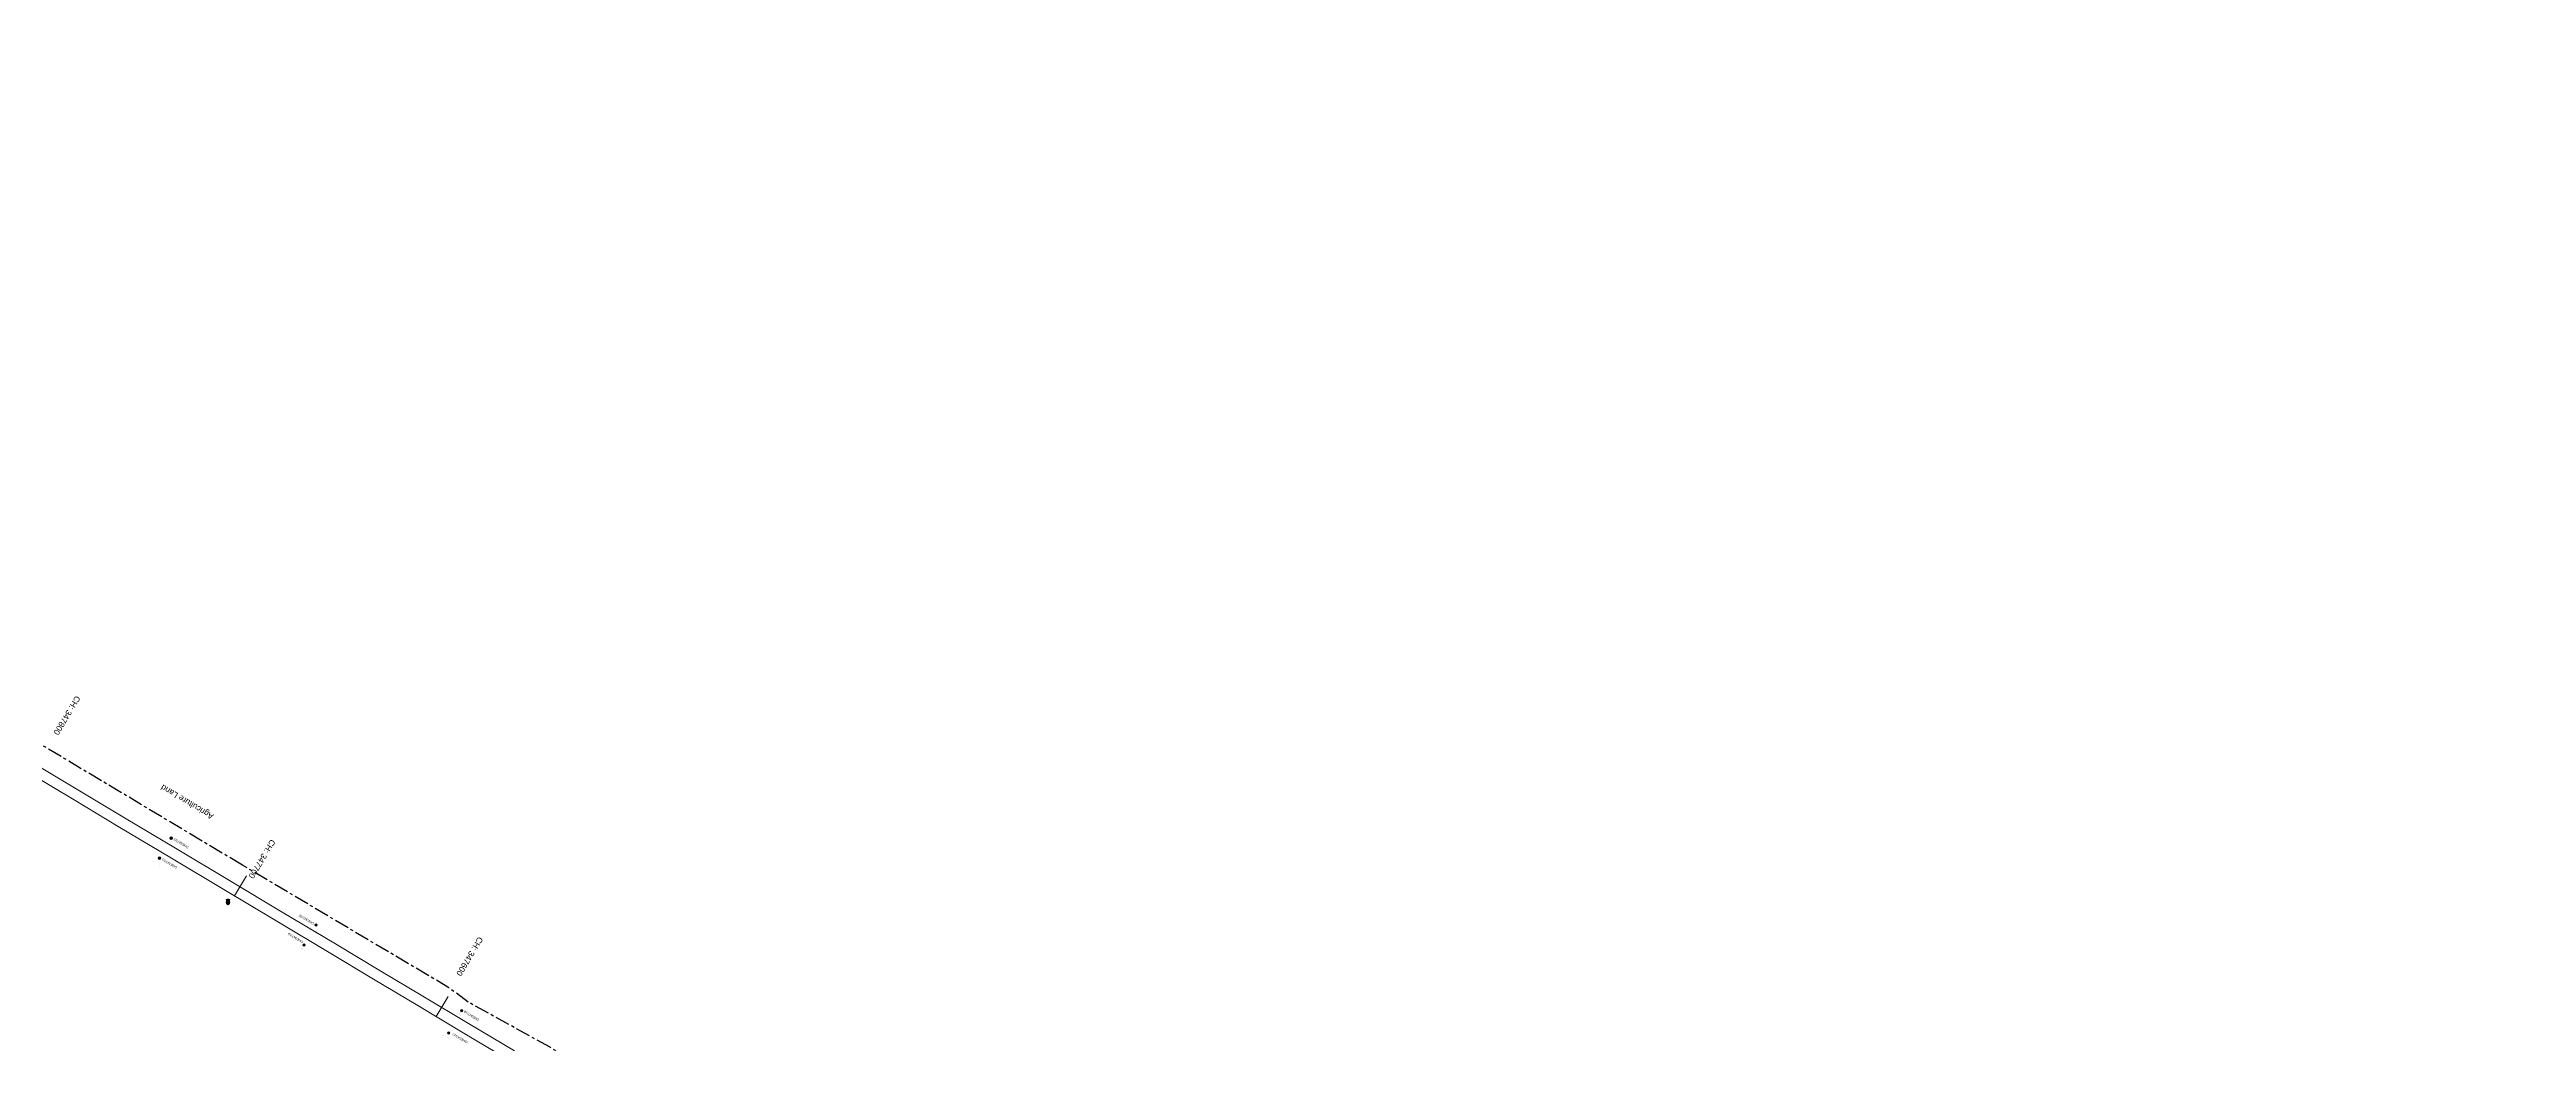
# Model space of a CAD drawing. Header units: metres. Extents: x 593168 to 611286, y 3401475 to 3412398.
# Drawn here: x 604577 to 605632, y 3405413 to 3405836 of the extents above; entities that cross this region are included whole.
import ezdxf

# ---------------------------------------------------------------- set-up
doc = ezdxf.new("R2010")
doc.units = ezdxf.units.M
doc.header["$MEASUREMENT"] = 0
doc.linetypes.add('CENTER', pattern=[2, 1.25, -0.25, 0.25, -0.25])
for name, color, linetype, lineweight in [('Existing IR Chainage', 7, 'Continuous', 0), ('Existing IR Track', 143, 'Continuous', 0), ('OHE MAST', 8, 'Continuous', 0), ('OHE MAST TEXT', 8, 'Continuous', 0), ('Side Details', 251, 'Continuous', 0), ('Sign Board', 251, 'Continuous', 0)]:
    doc.layers.add(name, color=color, linetype=linetype, lineweight=lineweight)
doc.layers.add('Existing Railway Boundary', color=7, linetype='CENTER')
doc.styles.get("Standard").update_dxf_attribs({"font": 'arial_0.ttf'})
doc.styles.add('Style-Arial', font='arial_0.ttf')

# ---------------------------------------------------------------- blocks, each defined once
blk = doc.blocks.new('SIG')
for color, points in [(1, [(-0.2, 0.4, 0.180295), (0, 0.3, -0.00255), (0, 0.3, -0.00255), (0, 0.3, 0.180295), (0.2, 0.4, -0.002654), (0.2, 0.4, 0.184495), (0.3, 0.7, 1.000001), (-0.3, 0.7, 0.184495), (-0.2, 0.4, -0.002654)]), (2, [(0.2, -0.2, -0.002654), (0.2, -0.2, 0.184495), (0.3, 0, 1.000001), (-0.3, 0, 0.184495), (-0.2, -0.2, -0.002654), (-0.2, -0.2, 0.180295), (0, -0.3, -0.00255), (0, -0.3, -0.00255), (0, -0.3, 0.180295)]), (3, [(0.2, -0.9, -0.002654), (0.2, -0.9, 0.184495), (0.3, -0.6, 1.000001), (-0.3, -0.6, 0.184495), (-0.2, -0.9, -0.002654), (-0.2, -0.9, 0.395599)])]:
    blk.add_hatch(color=color).paths.add_polyline_path(points)
for p, q in [((-0.3, 1), (-0.3, -0.9)), ((0.3, -0.9), (0.3, 1))]:
    blk.add_line(p, q)
for points in [[(-0.3, 1), (-0.8, 1, 0.198758), (-0.4, 0.4, 0.003814), (-0.3, 0.4, 0.003814)], [(-0.3, 0.3), (-0.8, 0.3, 0.198758), (-0.4, -0.2, 0.003727), (-0.3, -0.3, 0.003727)], [(0.3, 1), (0.8, 1, -0.198758), (0.4, 0.4, -0.003814), (0.3, 0.4, -0.003814)], [(0.3, 0.3), (0.8, 0.3, -0.198758), (0.4, -0.2, -0.003727), (0.3, -0.3, -0.003727)], [(-0.3, -0.3), (-0.8, -0.3, 0.198758), (-0.4, -0.9, 0.003639), (-0.3, -0.9)], [(0.3, -0.3), (0.8, -0.3, -0.198758), (0.4, -0.9, -0.003639), (0.3, -0.9)]]:
    blk.add_lwpolyline(points, format="xyb")
for centre, radius, start, end in [((0, 0.9), 0.324, 12.4049, 167.5951), ((0, 0.8), 0.357, 27.7578, 152.2422), ((0, -0.9), 0.324, 181.4572, 358.5428)]:
    blk.add_arc(centre, radius, start, end)
blk = doc.blocks.new('OHE MAST')
h = blk.add_hatch(color=256)
h.dxf.hatch_style = 1
edge = h.paths.add_edge_path()
edge.add_arc((0, 0), 0.514, 0, 360)
at = {"const_width": 0.01}
for points in [[(1.5, 3.5), (1.5, 2), (-1.5, 2), (-1.5, 3.5)], [(0, 2), (0, 0)]]:
    blk.add_lwpolyline(points, dxfattribs=at)
blk.add_circle((0, 0), 0.514)

msp = doc.modelspace()

# ---------------------------------------------------------------- linework, layer by layer
at = {"layer": 'Existing IR Chainage', "color": 7, "linetype": 'Continuous', "lineweight": 13, "flags": 128}
for points in [[(604660.939, 3405484.3657), (604655.8035, 3405475.7851)], [(604746.7433, 3405433.0194), (604741.6129, 3405424.4357)]]:
    msp.add_lwpolyline(points, dxfattribs=at)
at = {"layer": 'Existing IR Track', "flags": 128}
for points in [[(604772.8462, 3405405.7679), (604753.1794, 3405417.5225), (604733.8347, 3405429.0847), (604715.016, 3405440.3492), (604696.0711, 3405451.6893), (604673.8119, 3405465.0072), (604651.2331, 3405478.5204), (604628.9568, 3405491.8365), (604606.261, 3405505.4034), (604587.4009, 3405516.7223), (604568.3945, 3405528.129)], [(604774.9764, 3405409.7571), (604755.5026, 3405421.4024), (604736.0427, 3405433.0393), (604717.3359, 3405444.2257), (604698.7438, 3405455.3435), (604676.124, 3405468.8693), (604653.5719, 3405482.3585), (604631.2724, 3405495.7041), (604608.8941, 3405509.0969), (604589.7118, 3405520.5841), (604570.5872, 3405532.0366)]]:
    msp.add_lwpolyline(points, dxfattribs=at)
at = {"layer": 'Existing Railway Boundary', "ltscale": 5}
msp.add_lwpolyline([(605649.4918, 3404897.9326), (605605.2802, 3404925.7801), (605533.3998, 3404970.0357), (605489.7388, 3404994.5143), (605453.7088, 3405017.4089), (605431.5793, 3405032.9019), (605298.5889, 3405108.5851), (605254.619, 3405133.7955), (605255.357, 3405137.0002), (605241.1596, 3405145.0171), (605219.6297, 3405157.6928), (605211.1538, 3405163.0218), (605167.5319, 3405187.7922), (605052.5854, 3405256.546), (605008.7368, 3405283.4587), (604980.8543, 3405299.12), (604964.9672, 3405309.9316), (604877.7945, 3405359.0988), (604833.184, 3405384.9103), (604790.1731, 3405411.3092), (604755.2862, 3405430.6086), (604747.1398, 3405436.6776), (604659.1105, 3405488.9196), (604078.9713, 3405836.4599)], dxfattribs=at)

# ---------------------------------------------------------------- block references
at = {"layer": 'OHE MAST', "rotation": 149.0208306544456}
for p in [(604628.7827, 3405500.417), (604623.8017, 3405491.8908), (604690.539, 3405463.4303), (604685.3869, 3405454.8644), (604752.588, 3405426.948), (604747.013, 3405417.4272)]:
    msp.add_blockref('OHE MAST', p, dxfattribs=at)
at = {"layer": 'Sign Board', "xscale": 0.9997078270020654, "yscale": 0.9997078270020654, "zscale": 0.9997078270020654}
msp.add_blockref('SIG', (604652.9869, 3405473.2494, 262.2633), dxfattribs=at)

# ---------------------------------------------------------------- texts
at = {"layer": 'Existing IR Chainage', "color": 7, "lineweight": 0, "char_height": 2.5, "attachment_point": 6, "line_spacing_factor": 0.60036, "style": 'Style-Arial'}
for s, insert, rotation in [('CH: 347800', (604579.5867, 3405544.7374), 239.0299034), ('CH: 347700', (604662.6987, 3405483.5444), 239.0999345), ('CH: 347600', (604751.1583, 3405442.0306), 239.1336593)]:
    msp.add_mtext(s, dxfattribs=dict(at, insert=insert, rotation=rotation))
at = {"layer": 'OHE MAST TEXT'}
for s, p in [('OHE347/22', (604636.4002, 3405496.7659, 261.936)), ('OHE347/21', (604631.426, 3405488.1969, 262.075)), ('OHE347/20', (604689.7558, 3405464.2945, 261.956)), ('OHE347/19', (604685.1935, 3405456.4463, 262.099)), ('OHE347/18', (604760.1415, 3405423.29, 261.998)), ('OHE347/17', (604755.1567, 3405413.7878, 262.006))]:
    msp.add_text(s, height=1, rotation=149, dxfattribs=at).set_placement(p)
at = {"layer": 'Side Details'}
msp.add_text('Agriculture Land', height=2.5, rotation=149, dxfattribs=at).set_placement((604647.1209, 3405510.3467, 156.3202))

doc.saveas('drawing.dxf')
